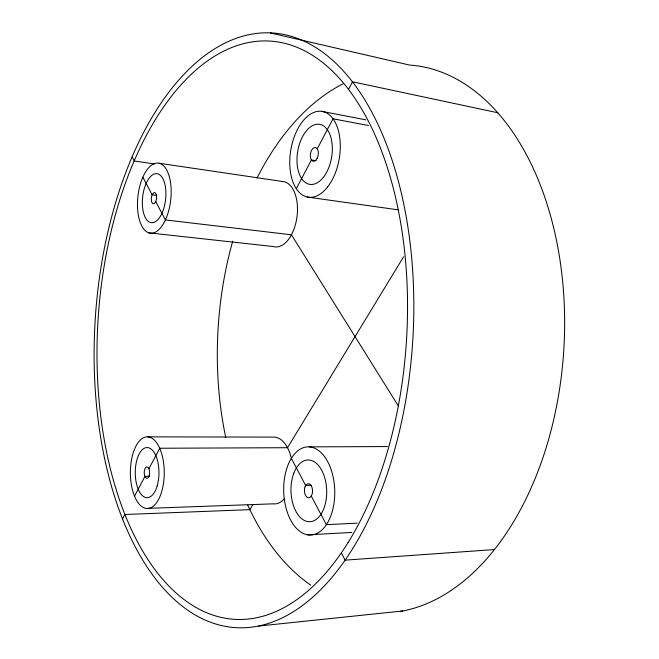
<?xml version="1.0" encoding="UTF-8"?>
<svg xmlns="http://www.w3.org/2000/svg" width="659" height="659" viewBox="0 0 659 659"><rect width="100%" height="100%" fill="white"/><g stroke="black" fill="none" stroke-linecap="round" stroke-linejoin="round"><path stroke-width="0.99" d="M122.483 519.028L124.864 514.506L249.843 509.654L252.982 504.497M134.51 496.161L144.906 476.399L149.618 476.309M148.942 468.738L159.717 448.244L287.513 447.708L403.613 256.746M296.27 188.688L311.377 159.98L316.081 160.747M317.251 148.802L333.034 118.801L368.43 125.49M348.545 89.319L352.499 81.798L497.842 112.771M258.674 626.05L402.6 611M494.39 549.565L345.11 560.142L341.296 552.917M307.695 534.853A44.12 25.528 88.2 0 0 332.062 472.602A44.12 25.528 88.2 0 0 287.884 465.378A44.12 25.528 88.2 0 0 307.695 534.853L351.84 532.439M357.186 523.139L326.37 524.663L311.279 496.087M146.001 508.419L273.065 503.838A33.42 18.617 89.2 0 0 284.391 498.698M311.435 485.329L305.677 485.477L291.344 458.351M309.228 446.868L387.434 446.571M147.83 436.868A35.833 16.936 -90 0 1 161.727 491.507A35.833 16.936 -90 0 1 132.401 489.686A35.833 16.936 -90 0 1 147.83 436.868L274.342 437.098A33.42 18.617 89.2 0 1 291.591 459.48M148.745 232.833L273.254 246.532A32.925 18.164 -82.9 0 0 296.698 218.821A32.925 18.164 -82.9 0 0 284.013 181.695L159.181 163.259A35.273 16.5 -83.6 0 0 137.92 212.355A35.273 16.5 -83.6 0 0 165.903 218.854A35.273 16.5 -83.6 0 0 159.181 163.259M156.768 195.402L152.138 194.792L142.863 177.23M307.094 197.016L397.756 209.784M154.494 163.951L134.279 160.985L132.171 156.99M321.592 111.338L365.827 119.823M270.388 32.95L409.437 65.043A274.416 172.156 -86.5 0 1 564.59 329.722A274.416 172.156 -86.5 0 1 400.524 611.379M398.604 406.356L291.443 234.793L165.417 219.933L155.746 201.629A5.643 2.636 -83.6 0 0 154.774 192.634A5.643 2.636 -83.6 0 0 151.315 200.369A5.643 2.636 -83.6 0 0 155.763 201.596M310.727 585.118A267.793 166.826 -86.5 0 1 247.743 505.181M225.74 437.469A267.793 166.826 -86.5 0 1 232.701 241.235M257.035 178.029A267.793 166.826 -86.5 0 1 343.397 83.668M348.216 542.332A289.655 154.552 -86.5 0 0 310.117 53.873A289.655 154.552 -86.5 0 0 98.578 394.642A289.655 154.552 -86.5 0 0 348.216 542.332M353.43 547.415A297.909 159.124 -86.5 0 0 312.728 45.652A297.909 159.124 -86.5 0 0 95.868 398.094A297.909 159.124 -86.5 0 0 353.43 547.415M323.338 177.362A30.421 17.216 -80.7 0 0 323.676 125.976A30.421 17.216 -80.7 0 0 296.97 159.725A30.421 17.216 -80.7 0 0 323.338 177.362M162.172 212.799A24.688 11.549 -83.6 0 0 157.6 173.77A24.688 11.549 -83.6 0 0 142.632 207.956A24.688 11.549 -83.6 0 0 162.172 212.799M293.815 473.187A30.874 17.859 88.2 0 0 307.926 521.607A30.874 17.859 88.2 0 0 324.747 477.767A30.874 17.859 88.2 0 0 293.815 473.187M157.155 485.955A25.083 11.854 -90 0 0 147.558 447.568A25.083 11.854 -90 0 0 136.635 484.373A25.083 11.854 -90 0 0 157.155 485.955M327.614 186.95A43.469 24.605 -80.7 0 0 327.737 113.636A43.469 24.605 -80.7 0 0 289.754 162.32A43.469 24.605 -80.7 0 0 327.614 186.95M317.111 158.407A6.952 3.938 -80.7 0 0 315.463 147.55A6.952 3.938 -80.7 0 0 310.397 157.262A6.952 3.938 -80.7 0 0 317.111 158.407M305.018 486.82A7.06 4.078 88.2 0 0 308.338 497.8A7.06 4.078 88.2 0 0 312.086 487.676A7.06 4.078 88.2 0 0 305.018 486.82M149.206 475.691A5.733 2.71 -90 0 0 147.064 466.852A5.733 2.71 -90 0 0 144.519 475.197A5.733 2.71 -90 0 0 149.206 475.691"/></g></svg>
